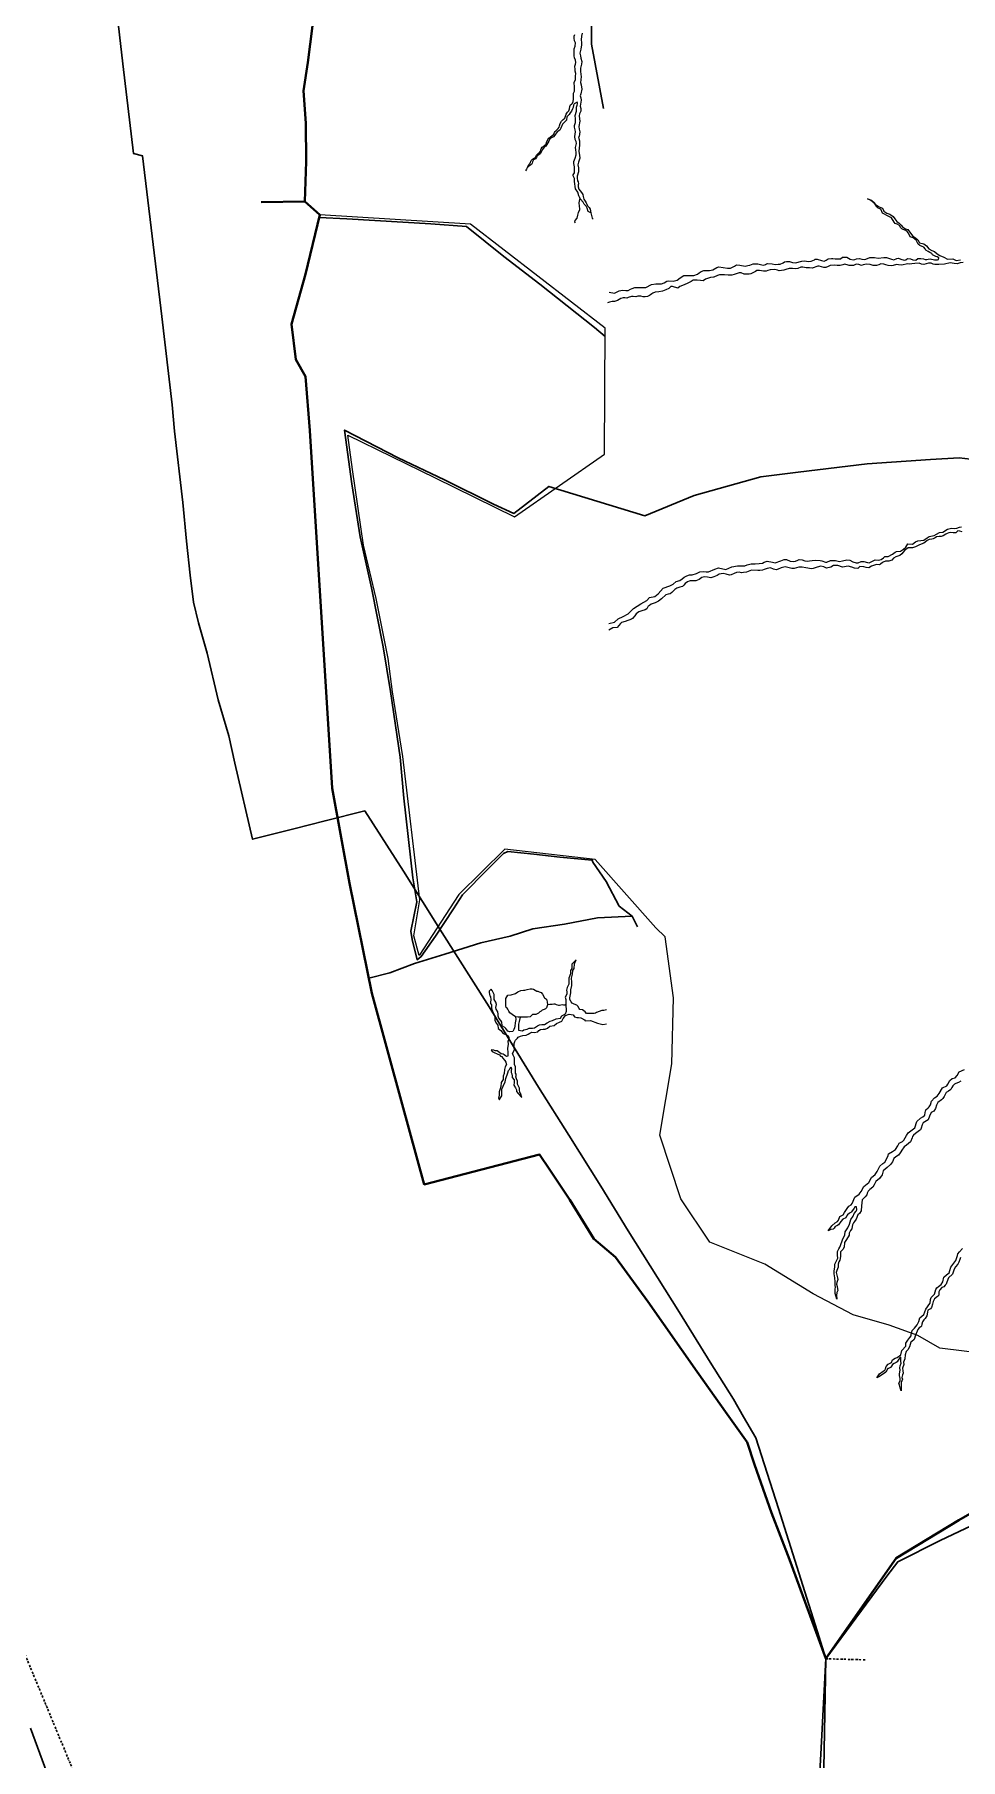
# Model space of a CAD drawing. Header units: inches. Extents: x 304037 to 460575, y 1453943 to 1639883.
# Drawn here: x 329611 to 331856, y 1597415 to 1601598 of the extents above; entities that cross this region are included whole.
import ezdxf

# ---------------------------------------------------------------- set-up
doc = ezdxf.new("R2010")
doc.units = ezdxf.units.IN
doc.header["$MEASUREMENT"] = 0
doc.linetypes.add('ACAD_ISO07W100', pattern=[3, 0, -3])
doc.linetypes.add('BORDER', pattern=[1.75, 0.5, -0.25, 0.5, -0.25, 0, -0.25])
doc.layers.add('FOOTPATH', color=150, linetype='ACAD_ISO07W100', lineweight=30)
doc.layers.add('VILL_BOUNDARY', color=6, linetype='BORDER', lineweight=30)
for name, color, linetype in [('NALA', 4, 'Continuous'), ('SURVEY_BND', 7, 'Continuous'), ('SURVEY_NO', 7, 'Continuous'), ('WATER_BODY', 4, 'Continuous')]:
    doc.layers.add(name, color=color, linetype=linetype)

# ---------------------------------------------------------------- blocks, each defined once
blk = doc.blocks.new('CHEPINAPI')
at = {"layer": 'VILL_BOUNDARY', "linetype": 'ByBlock'}
blk.add_lwpolyline([(-341.53, -37.61), (-341.64, -2.25), (-327.27, 18.05), (-324.69, 21.57), (-314.59, 26.92), (-302.59, 32.87)], dxfattribs=at)
blk = doc.blocks.new('KALUVOYA')
at = {"layer": 'VILL_BOUNDARY', "linetype": 'ByBlock'}
for points in [[(3.33, -181.28), (5.44, -199.8), (7.98, -220.93), (10.09, -221.46), (14.73, -259.33), (17.14, -280.14), (17.7, -286.38), (19.69, -303.21), (20.56, -312.33), (21.44, -320.28), (22.24, -326.65), (23.35, -331.52), (25.41, -338.72), (28.07, -349.71), (30.52, -358.18), (31.95, -364.57), (36.18, -382.54), (45.86, -380.08), (53.25, -378.17), (62.62, -375.85), (71.73, -390.01), (80.35, -403.68), (91.96, -421.98), (103.58, -440.91), (110.78, -452.23), (118.33, -464.23), (124.78, -474.78), (136.9, -494.01), (144.1, -505.71), (149.58, -514.42), (151.99, -518.6), (154.92, -523.5), (160.27, -540.18), (169.86, -570.52), (171.43, -575.55), (170.35, -596.57), (169.61, -609.38)], [(-11.65, -603.95), (-16.03, -592.01)]]:
    blk.add_lwpolyline(points, dxfattribs=at)
at = {"layer": 'VILL_BOUNDARY'}
blk.add_lwpolyline([(171.39, -575.57), (180.88, -575.82)], dxfattribs=at)
blk = doc.blocks.new('CHINTALAPALEM')
at = {"layer": 'VILL_BOUNDARY'}
blk.add_lwpolyline([(463.95, 18.4), (490.82, -54.83)], dxfattribs=at)
blk = doc.blocks.new('THOPUGUNTA')
at = {"layer": 'FOOTPATH', "linetype": 'ByBlock'}
for points in [[(-7281.8, -2416), (-7310.6, -2260), (-7311.1, -2158), (-7301.5, -2110.1), (-7275.2, -2075.5), (-7173.1, -2041.7), (-7098.3, -2012.9), (-7069, -1996.7), (-6987.8, -1855.7), (-6911.1, -1706.2), (-6870.8, -1628.8), (-6831.4, -1580.6), (-6820.7, -1565.2)], [(-7277.7, -2969.1), (-7303.6, -2947.2), (-7435.5, -2842.3), (-7523.2, -2775.5), (-7613.6, -2702.7), (-7700.3, -2696), (-7904.1, -2684.2), (-7970.7, -2680.7)], [(-7211.9, -4374.6), (-7242.9, -4350.4), (-7274.7, -4290.6), (-7307.2, -4244.2), (-7308.7, -4238.7), (-7387.3, -4231.4), (-7449.9, -4224.7), (-7513.2, -4217.7), (-7523.6, -4222.9), (-7561.6, -4260.6), (-7623.6, -4323.3), (-7644.9, -4357.4), (-7688.5, -4423.5), (-7723.2, -4472.8), (-7733.6, -4480.6), (-7745.6, -4431.2), (-7748.4, -4411.5), (-7733.7, -4340.3), (-7743.4, -4281.8), (-7765.3, -4088.5), (-7774.8, -3989.2), (-7798.1, -3830.3), (-7816.1, -3721.8), (-7844.3, -3578.4), (-7871.8, -3455.1), (-7892, -3326.5), (-7909.5, -3196.4), (-7779.1, -3263.7), (-7667.4, -3316.7), (-7547.8, -3376), (-7498.9, -3398.2), (-7413.6, -3332.9), (-7181.1, -3404.3), (-7061.2, -3354.7), (-6900.1, -3309.1), (-6809.1, -3297.8), (-6641.9, -3277.9), (-6488, -3267.2), (-6418.7, -3263.1), (-6267.6, -3281.2)], [(-7850.5, -4525.5), (-7799.1, -4512.4), (-7739.5, -4489.3), (-7666.5, -4467.3), (-7579.1, -4439.2), (-7507.3, -4423.1), (-7452.4, -4405.9), (-7375.7, -4394.1), (-7295.6, -4379.2), (-7211.9, -4374.6), (-7199.2, -4400.7)]]:
    blk.add_lwpolyline(points, dxfattribs=at)
at = {"layer": 'NALA', "linetype": 'ByBlock'}
for points in [[(-7465.6, -2559.4), (-7462.7, -2552.4), (-7458.9, -2548.7), (-7456.7, -2542.8), (-7455.6, -2540.7), (-7453.9, -2539.2), (-7451.4, -2538), (-7448.3, -2536.1), (-7446.5, -2534.9), (-7443.6, -2529.9), (-7442.5, -2527.7), (-7439, -2525.1), (-7436.1, -2522.4), (-7434.1, -2520.1), (-7432.3, -2513.8), (-7430.5, -2510.5), (-7428, -2508.2), (-7423.4, -2505.1), (-7420.8, -2502.7), (-7419.6, -2498.6), (-7416.3, -2491.7), (-7414.3, -2488.1), (-7410.2, -2485.3), (-7406.4, -2482.9), (-7401.9, -2479), (-7400.5, -2474.9), (-7398.9, -2471.9), (-7391.5, -2465), (-7389.1, -2461.8), (-7387.9, -2458.1), (-7386.4, -2453.1), (-7382.9, -2447.5), (-7379, -2442.7), (-7375.1, -2439.9), (-7372.3, -2430.3), (-7368.7, -2425.3), (-7365.7, -2422.4), (-7364.2, -2417.4), (-7362.9, -2411.5), (-7361.1, -2407.6), (-7358.5, -2405.3), (-7356.7, -2403.2), (-7355.3, -2399.1), (-7353.9, -2393.6), (-7353.8, -2388.2), (-7354.3, -2383.1), (-7353.9, -2379), (-7352, -2374.1), (-7351.9, -2369.5), (-7352, -2364.8), (-7352.4, -2353.6), (-7349.3, -2345.7), (-7349.4, -2338.2), (-7348.7, -2331.2), (-7350.1, -2325.5), (-7350.5, -2321.8), (-7350.6, -2313.5), (-7349, -2309.2), (-7348.8, -2304.7), (-7349.4, -2299.3), (-7351.7, -2293.9), (-7352.5, -2288.3), (-7352.9, -2277.5), (-7352.7, -2271.4), (-7350.3, -2264.9), (-7349.5, -2257.3), (-7351.5, -2252.2), (-7352.6, -2245.9), (-7352.5, -2241.3), (-7350.9, -2236.9)], [(-7332.9, -2234), (-7334.6, -2241), (-7335.7, -2249.8), (-7335, -2256.7), (-7334.5, -2262.3), (-7336.7, -2272.5), (-7338.1, -2278.7), (-7338.6, -2282.6), (-7337.5, -2288.3), (-7336.4, -2294), (-7334.3, -2302.8), (-7335.1, -2308.6), (-7337, -2318.5), (-7337.5, -2325.9), (-7336.6, -2334.2), (-7335.4, -2338.6), (-7336.3, -2346.7), (-7337.3, -2353.6), (-7335.5, -2359), (-7334, -2369.9), (-7336.5, -2380.7), (-7337.7, -2385.8), (-7336.3, -2390.6), (-7335.3, -2396.5), (-7338.1, -2410.7), (-7336.3, -2416.7), (-7336.3, -2422.6), (-7339.6, -2429.5), (-7340.5, -2434.1), (-7339.5, -2441.7), (-7338.6, -2447.5), (-7340.9, -2459.9), (-7340.1, -2466.6), (-7339, -2472.6), (-7340.6, -2484.3), (-7342.2, -2486.1), (-7339.7, -2494.5), (-7339.7, -2505.9), (-7340.5, -2511.8), (-7341.5, -2520.4), (-7339.8, -2529.9), (-7339.2, -2536.9), (-7342.3, -2546.9), (-7343.9, -2552.6), (-7342.2, -2560.5), (-7341.7, -2565.1), (-7342.2, -2569.9), (-7345.3, -2580.2), (-7345.3, -2585), (-7344.4, -2591.9), (-7342.6, -2594.4), (-7341.9, -2599.2), (-7342.6, -2601.4), (-7342.9, -2606.3), (-7341, -2611.6), (-7335.1, -2619.9), (-7331.8, -2625.2), (-7331, -2630.1), (-7328.9, -2636.6), (-7325.6, -2640.7), (-7323.2, -2645), (-7321.9, -2648.2), (-7320.4, -2652.7), (-7315.9, -2656.8), (-7313.7, -2660.1), (-7312, -2669.7), (-7310.2, -2675.9), (-7308.9, -2681.9), (-7306.4, -2684.8)], [(-7312, -2669.7), (-7318.7, -2666.5), (-7321.4, -2657.9), (-7323.8, -2653), (-7328, -2648.1), (-7330.8, -2643.9), (-7337.5, -2636.1), (-7341.5, -2628.1), (-7343.8, -2619.1), (-7349.4, -2611), (-7352, -2593), (-7352, -2586.2), (-7354.6, -2579.6), (-7354.6, -2577), (-7352, -2572.2), (-7351.9, -2565.4), (-7352, -2557.6), (-7353.4, -2549.7), (-7353.4, -2545.3), (-7350, -2537), (-7347.9, -2529.1), (-7347.9, -2523), (-7348.2, -2516.4), (-7349.1, -2511.1), (-7347.1, -2501), (-7348, -2496.7), (-7349.8, -2491.6), (-7350.9, -2484.4), (-7350.1, -2478.7), (-7349.4, -2472.7), (-7350.2, -2468.1), (-7352, -2461.7), (-7351.8, -2457.3), (-7349.6, -2450.3), (-7349.4, -2441.3), (-7350.3, -2433.3), (-7347.3, -2422.6), (-7346.9, -2416.7), (-7346.7, -2413), (-7345.2, -2408.7), (-7344.6, -2405.1), (-7344.5, -2402.6), (-7345.7, -2400.7), (-7352.3, -2405.1), (-7353.9, -2408.5), (-7355.1, -2413.8), (-7356.8, -2417.5), (-7359.4, -2422.5), (-7362, -2427.2), (-7364.5, -2430.8), (-7368.1, -2433.8), (-7370, -2436.7), (-7371.4, -2444.7), (-7376.8, -2450.5), (-7380.7, -2454.4), (-7384.6, -2464.1), (-7387.6, -2468.6), (-7393.9, -2473), (-7399.3, -2480.9), (-7402.3, -2484.7), (-7406.1, -2487), (-7411.5, -2490.3), (-7414.4, -2496), (-7421, -2507.8), (-7425.5, -2510.3), (-7429, -2515.5), (-7434.6, -2525.7), (-7439.1, -2529.2), (-7442, -2530.6), (-7444.2, -2535.5), (-7446.6, -2538.3), (-7451.1, -2540.8), (-7453.9, -2545.9), (-7454.6, -2548.9), (-7456, -2552.1), (-7460.2, -2554.3), (-7463.4, -2557.1), (-7466.2, -2560), (-7468.3, -2563.5), (-7471, -2567.4)], [(-7339, -2633.1), (-7340.9, -2645.3), (-7340.3, -2653.5), (-7339.3, -2659.4), (-7339.7, -2663), (-7342.7, -2668.9), (-7344.6, -2675.4), (-7346.1, -2682.6), (-7351, -2688.1), (-7351.8, -2691.5), (-7350.4, -2693.8)], [(-7267.4, -2861.6), (-7254.6, -2864), (-7246.4, -2860.5), (-7243, -2858.2), (-7235.1, -2857.2), (-7226.9, -2858), (-7221.9, -2857.5), (-7215.6, -2854.7), (-7211.7, -2853), (-7205.8, -2850.3), (-7200.5, -2850.1), (-7194, -2850.5), (-7179, -2850.2), (-7165.1, -2843.3), (-7154.5, -2841.5), (-7141.1, -2841.7), (-7134, -2838.7), (-7127.5, -2834.8), (-7123.4, -2833.9), (-7112.3, -2834.9), (-7103.1, -2832.7), (-7095.6, -2826.9), (-7086.8, -2821.3), (-7062, -2821), (-7053.8, -2818.4), (-7049.1, -2815.1), (-7044.3, -2811.9), (-7038, -2809), (-7032.9, -2809), (-7024.3, -2809.5), (-7016.5, -2807.2), (-7006.5, -2801.9), (-7001.9, -2800.4), (-6991.1, -2802.1), (-6980.9, -2803.6), (-6973.1, -2803.3), (-6968.4, -2801.1), (-6963.4, -2798.8), (-6958.7, -2795.5), (-6950.7, -2796.3), (-6938, -2798.8), (-6931.1, -2797), (-6926.1, -2796.4), (-6918.2, -2793), (-6914.4, -2792.6), (-6907.2, -2792.9), (-6897.6, -2795.4), (-6892.3, -2796), (-6888.6, -2794.7), (-6886, -2793.4), (-6883.3, -2792.4), (-6872.6, -2793.4), (-6865.1, -2795), (-6857.4, -2794.2), (-6852.9, -2793.5), (-6845.5, -2790.2), (-6842.8, -2788.3), (-6837.2, -2787.1), (-6830, -2787.1), (-6823, -2790.1), (-6815.6, -2790.4), (-6800.6, -2786.4), (-6794.6, -2785.5), (-6783.5, -2787.1), (-6777.7, -2786.3), (-6769.8, -2783.1), (-6768, -2781.9), (-6763.2, -2782), (-6752.9, -2785), (-6745.9, -2786.4), (-6741.5, -2784.1), (-6736.8, -2780.9), (-6728.7, -2780), (-6724.8, -2780), (-6719.3, -2780.7), (-6714.3, -2780.7), (-6706.3, -2780.5), (-6702, -2777.2), (-6691.1, -2777.1), (-6683.3, -2781.4), (-6675.8, -2783), (-6672, -2782.3), (-6668, -2780.7), (-6660.7, -2780), (-6655.1, -2781.4), (-6648.8, -2782.3), (-6644.8, -2782), (-6635.2, -2777.4), (-6624.5, -2777.3), (-6615.3, -2779.4), (-6601.3, -2777.4), (-6594.8, -2777.6), (-6587.6, -2780.3), (-6583, -2782), (-6577.4, -2783.4), (-6570.3, -2780.1), (-6565.6, -2779.6), (-6559.9, -2782), (-6552.4, -2784.1), (-6548.3, -2783.5), (-6543.8, -2780.1), (-6537, -2780.8), (-6531.2, -2783), (-6524.2, -2783.8), (-6519, -2780), (-6511.4, -2779.9), (-6505.4, -2780.7), (-6501.5, -2782.2), (-6497.2, -2782.1), (-6493.7, -2781.4), (-6488.8, -2780.8), (-6478.9, -2783.6), (-6471.4, -2783.4), (-6468.5, -2782.3), (-6468.5, -2782.3), (-6467.7, -2778.7), (-6471.8, -2776.2), (-6475.1, -2774.9), (-6483.2, -2770.9), (-6485.3, -2768.1), (-6489.5, -2765.4), (-6493.9, -2763.3), (-6499.6, -2759.5), (-6501.5, -2756.6), (-6504.8, -2752.6), (-6508.3, -2750.8), (-6513.8, -2748.4), (-6518, -2745), (-6523.4, -2735.6), (-6530.7, -2730.3), (-6537.2, -2727.7), (-6539.1, -2723.2), (-6542.3, -2717.9), (-6545, -2714.6), (-6548.2, -2712.5), (-6554.2, -2710.1), (-6557.5, -2708.3), (-6559.9, -2705.3), (-6563.2, -2699.9), (-6569.4, -2696.8), (-6573.7, -2695.2), (-6576.4, -2692), (-6583.1, -2681.6), (-6592.8, -2676.7), (-6601.7, -2672), (-6605.1, -2669.8), (-6609, -2660.6), (-6615.5, -2658), (-6618.6, -2655), (-6622.1, -2648.4), (-6625.7, -2644), (-6633.1, -2638.2), (-6640.7, -2635.7), (-6633.1, -2638.2), (-6625.7, -2644), (-6622.1, -2648.4), (-6612.9, -2654.8), (-6605, -2657.9), (-6601.3, -2665.5), (-6594.6, -2669.8), (-6586.7, -2672.5), (-6578.9, -2678.3), (-6574.8, -2683.7), (-6570, -2690.7), (-6564.2, -2694.4), (-6559.7, -2699), (-6556.6, -2703.4), (-6548.7, -2707.9), (-6543.2, -2709.8), (-6534.7, -2721.5), (-6531.1, -2725.9), (-6524.9, -2730.2), (-6518.8, -2735), (-6514.7, -2741.8), (-6504.8, -2744.8), (-6497.7, -2749.5), (-6492.3, -2757), (-6485.2, -2761), (-6478.3, -2763.4), (-6472.4, -2768.6), (-6465.7, -2773.1), (-6455.8, -2776.8), (-6446.7, -2781.8), (-6434.4, -2780.8), (-6425.7, -2784.8), (-6415.2, -2783.6)], [(-6408.8, -2789.8), (-6416.6, -2790.5), (-6424, -2792.6), (-6430.9, -2792), (-6440.8, -2790.2), (-6454.6, -2793.7), (-6468.2, -2794.2), (-6477.8, -2794.2), (-6481.8, -2793.4), (-6486.4, -2791.7), (-6493.4, -2791.5), (-6504.5, -2794.2), (-6510, -2793.6), (-6515.5, -2791), (-6526.2, -2791.9), (-6533.6, -2793), (-6540.2, -2793.7), (-6543.1, -2793), (-6558.7, -2796.1), (-6566.1, -2795.7), (-6570.6, -2794.7), (-6578.9, -2796.8), (-6583.7, -2798), (-6590.6, -2796.9), (-6596.5, -2795.5), (-6601.5, -2793.8), (-6609.1, -2793.3), (-6613.3, -2795.6), (-6619.3, -2796.8), (-6627, -2796.8), (-6634.5, -2794.2), (-6643.3, -2794.1), (-6651.3, -2795.7), (-6655.3, -2797.2), (-6662.3, -2794.6), (-6666.9, -2793.7), (-6670.2, -2794.6), (-6675, -2796.7), (-6680.6, -2797.3), (-6685.4, -2797.4), (-6690, -2795.7), (-6693.7, -2794.2), (-6696, -2794.1), (-6700.9, -2795.5), (-6707, -2797.2), (-6714.8, -2797.2), (-6720.3, -2795.9), (-6731.5, -2797.2), (-6736.6, -2799.3), (-6742.5, -2801.9), (-6746.6, -2801.5), (-6758.1, -2798.9), (-6761.8, -2799), (-6775.6, -2803.7), (-6781.9, -2802.9), (-6790.2, -2802.3), (-6798, -2801.4), (-6802.7, -2801.4), (-6810.4, -2804.5), (-6815.7, -2805.4), (-6823.1, -2804.7), (-6831.2, -2804.7), (-6839.5, -2806.4), (-6843.9, -2808), (-6855.4, -2809.9), (-6859, -2808.7), (-6865.8, -2806.9), (-6877, -2807.6), (-6882.6, -2809.4), (-6887.1, -2811), (-6893.5, -2810.9), (-6902.9, -2809.1), (-6909.6, -2809.1), (-6912.9, -2811.3), (-6916.3, -2813.4), (-6924.1, -2817.1), (-6928.2, -2817.9), (-6934.5, -2817.9), (-6940.5, -2817.7), (-6947.5, -2815.2), (-6952.6, -2815.1), (-6957.5, -2816.5), (-6964.2, -2819.1), (-6970, -2820.8), (-6978.8, -2820.7), (-6988.1, -2819.8), (-7000.2, -2819.5), (-7004.9, -2821.3), (-7013.6, -2825.5), (-7015, -2825.7), (-7021.5, -2826.5), (-7033.6, -2829.8), (-7039.9, -2833.9), (-7045.9, -2833.8), (-7054.5, -2832.7), (-7061, -2832.7), (-7063.7, -2832.9), (-7068.8, -2836), (-7077.1, -2839.8), (-7085.9, -2844.2), (-7095.9, -2848.1), (-7101.1, -2851.9), (-7113.8, -2848.2), (-7118.3, -2848.2), (-7123, -2852.9), (-7130.4, -2855.8), (-7138.2, -2859.1), (-7147.3, -2861.3), (-7155.8, -2862), (-7162.1, -2864.2), (-7164.5, -2865.8), (-7167.2, -2868), (-7170.1, -2869.7), (-7174.3, -2871.9), (-7180.1, -2873.4), (-7185.5, -2873.1), (-7190.6, -2871.3), (-7198, -2871.4), (-7203.3, -2872.7), (-7209.8, -2872.3), (-7213.4, -2871.9), (-7221.6, -2874.9), (-7224.7, -2876.6), (-7229.4, -2875.2), (-7233.3, -2875.2), (-7239.2, -2877), (-7247.5, -2881.9), (-7254.6, -2884.3), (-7260, -2884.3), (-7266.5, -2885.6), (-7271.4, -2887.5)], [(-7268.2, -3665.3), (-7255, -3662.3), (-7245.8, -3654), (-7234, -3648.1), (-7221.3, -3642.1), (-7208.8, -3628.4), (-7190.6, -3617.7), (-7176.5, -3609.3), (-7169.4, -3602.5), (-7156.9, -3599.3), (-7148.9, -3593.4), (-7136.9, -3579.4), (-7120.4, -3573.8), (-7112.3, -3569.5), (-7105, -3563.3), (-7096.3, -3560.7), (-7090.9, -3557.1), (-7085.7, -3553), (-7079.3, -3549.2), (-7072.5, -3547.3), (-7066.4, -3546.8), (-7055.7, -3543.7), (-7047.7, -3539.9), (-7039.9, -3539.1), (-7032.1, -3539.8), (-7026.4, -3539.8), (-7011.3, -3533.1), (-7002.6, -3530.4), (-6984.6, -3533.9), (-6970.1, -3527.6), (-6956.4, -3525.7), (-6945, -3525.4), (-6938.4, -3524.9), (-6933.2, -3523.2), (-6929.4, -3521.8), (-6923.3, -3520.8), (-6913.6, -3520.3), (-6903.4, -3519.5), (-6896.1, -3518.8), (-6891.4, -3516.4), (-6884.6, -3514), (-6871.5, -3516.3), (-6864.7, -3517.9), (-6851.2, -3513.3), (-6843.4, -3510), (-6837.5, -3510), (-6828.5, -3513.9), (-6821.2, -3515.1), (-6815.3, -3513.6), (-6810.1, -3511.5), (-6807, -3510.3), (-6799.5, -3511), (-6792.8, -3513), (-6786.7, -3514.2), (-6781.7, -3513.5), (-6775.1, -3512), (-6767.6, -3511.5), (-6755.7, -3512.2), (-6751.9, -3512.8), (-6743.2, -3516.3), (-6739.6, -3516.3), (-6739.6, -3516.3), (-6730.7, -3512.2), (-6718.9, -3512), (-6708.9, -3514.7), (-6701.4, -3513.3), (-6691, -3510.9), (-6683.9, -3511.5), (-6677, -3515.8), (-6668.7, -3517.8), (-6663.3, -3517.6), (-6656.2, -3514.5), (-6650.1, -3514.4), (-6641.3, -3517.5), (-6637.3, -3517.7), (-6627.1, -3512.9), (-6622.2, -3510.5), (-6613.9, -3511.2), (-6608, -3509.7), (-6602.6, -3505.5), (-6598.6, -3502.4), (-6590.6, -3502.3), (-6580.7, -3496.6), (-6574.1, -3492.3), (-6570.8, -3490.2), (-6560.6, -3489.7), (-6553.5, -3484.7), (-6548.4, -3479.9), (-6543.4, -3471.9), (-6531.9, -3472.9), (-6524.9, -3467.2), (-6518.7, -3464.4), (-6511.3, -3464.2), (-6504, -3463), (-6496.6, -3457), (-6491.4, -3454), (-6483.3, -3452.9), (-6479.6, -3452.1), (-6474, -3448.3), (-6466, -3444.4), (-6458.6, -3443.4), (-6446.8, -3436.2), (-6437.5, -3434.1), (-6430.5, -3434.7), (-6424.4, -3433.7), (-6418.1, -3431.2), (-6412.8, -3430.8)], [(-6415, -5202.8), (-6417.1, -5207.1), (-6419.6, -5214.1), (-6421.7, -5218.5), (-6427.6, -5225.4), (-6430.7, -5230.3), (-6434.4, -5242.7), (-6444.1, -5251.5), (-6448.6, -5262.2), (-6450.3, -5267.2), (-6452.5, -5269.9), (-6455.7, -5273.7), (-6460.4, -5275.4), (-6465.7, -5281.1), (-6467.5, -5285.9), (-6467.9, -5291), (-6468.6, -5295.3), (-6470.8, -5296.9), (-6478.1, -5302.7), (-6481.3, -5308.8), (-6483.3, -5315.6), (-6485.7, -5324), (-6488.1, -5326.8), (-6494.2, -5330.2), (-6495.3, -5334.6), (-6497, -5344.1), (-6501.2, -5350), (-6503.9, -5353.4), (-6505.8, -5356.1), (-6507.5, -5358.5), (-6509.4, -5363.7), (-6510.1, -5368.8), (-6511.9, -5370.6), (-6515.5, -5373.1), (-6519.1, -5376.8), (-6520.4, -5380.8), (-6524.1, -5390.7), (-6527.8, -5401.2), (-6533.2, -5405.8), (-6535.4, -5407.8), (-6539.4, -5419.2), (-6543.1, -5426.4), (-6547.4, -5430.3), (-6549.9, -5438.3), (-6550.3, -5447.9), (-6553.2, -5456), (-6552.9, -5462.2), (-6556, -5470.6), (-6555, -5477), (-6554.1, -5482.6), (-6556.3, -5486.8), (-6557.7, -5493.5), (-6556, -5497.7), (-6558.9, -5505.9), (-6559.2, -5514), (-6559.4, -5517.6), (-6559.1, -5525.6), (-6561.3, -5518.1), (-6563.4, -5512.2), (-6564.5, -5506.9), (-6561.6, -5501.2), (-6561.4, -5495.6), (-6563.2, -5488.7), (-6563.2, -5484.4), (-6561.9, -5475.9), (-6562.3, -5470.1), (-6561.3, -5465.4), (-6559.5, -5458.4), (-6559.8, -5454.6), (-6559.8, -5451), (-6559.9, -5443.9), (-6562.6, -5445.5), (-6566.5, -5451.1), (-6568.7, -5455.2), (-6571.2, -5456.9), (-6576.1, -5459.8), (-6580.2, -5461.9), (-6582.9, -5466), (-6584.9, -5468.9), (-6589.7, -5471.6), (-6591.2, -5471.6), (-6596.4, -5480.3), (-6604.5, -5486), (-6613.2, -5491.4), (-6618.5, -5494.1), (-6611.6, -5484.5), (-6602.9, -5478), (-6599.1, -5475.8), (-6597.4, -5472), (-6595.5, -5466.7), (-6590.4, -5461.4), (-6585.8, -5458.6), (-6582.9, -5457.1), (-6579.9, -5450.7), (-6573.6, -5446.5), (-6569.3, -5444.7), (-6559.7, -5438.7), (-6557.4, -5428.2), (-6548.1, -5417.2), (-6547.5, -5410.5), (-6542.8, -5402.6), (-6538, -5396.3), (-6535.3, -5392.3), (-6534.6, -5389.9), (-6532.2, -5379.6), (-6526.6, -5373.4), (-6520.6, -5365.6), (-6516.2, -5357.8), (-6513.8, -5349.1), (-6504.1, -5340.9), (-6502.1, -5334.3), (-6499.5, -5327.8), (-6495.6, -5322), (-6491.8, -5317.5), (-6489.1, -5312.8), (-6487.9, -5304.5), (-6486.6, -5299.7), (-6478.2, -5291.4), (-6477, -5285.8), (-6475.5, -5279.7), (-6473, -5275.8), (-6468.7, -5272.4), (-6462.4, -5268), (-6458, -5261.8), (-6455.4, -5250.3), (-6449.6, -5244.5), (-6442.7, -5239.7), (-6441.2, -5234.3), (-6438.5, -5226), (-6434, -5219.6), (-6426.6, -5209.3), (-6422.8, -5197.7), (-6422.1, -5193.8), (-6417.4, -5188.9), (-6410.5, -5180.3)], [(-6414.5, -4774.8), (-6420.5, -4778.4), (-6426.5, -4780.8), (-6430.2, -4781.9), (-6434.2, -4786.5), (-6436.2, -4790.3), (-6438.5, -4794.9), (-6444.7, -4799.3), (-6450.2, -4802), (-6454.9, -4811.8), (-6458.4, -4816.9), (-6461.6, -4820.3), (-6470.4, -4826.2), (-6473.2, -4833.4), (-6476.1, -4840.9), (-6480, -4847.8), (-6486.3, -4850.7), (-6490.4, -4859.9), (-6493.9, -4868.4), (-6505.7, -4875.7), (-6508.4, -4880.5), (-6511, -4889.1), (-6512.4, -4892.6), (-6514.8, -4894.1), (-6524.6, -4901.8), (-6529.6, -4905.9), (-6531.5, -4909.3), (-6532.9, -4911.9), (-6536.5, -4921.9), (-6546.1, -4929.9), (-6551.8, -4933.8), (-6553.5, -4936.4), (-6555.8, -4939.7), (-6561.7, -4948.6), (-6565.8, -4953.9), (-6572.1, -4958), (-6577.2, -4962.6), (-6580.3, -4970.2), (-6584.9, -4977.2), (-6593.6, -4984.5), (-6602.8, -4991.9), (-6605.4, -5002.2), (-6612.2, -5010.9), (-6620.3, -5018.5), (-6624.9, -5026), (-6628.2, -5031.8), (-6635.1, -5037.9), (-6639.2, -5041.3), (-6641.4, -5046.5), (-6642.9, -5050.2), (-6646.3, -5055.1), (-6653.6, -5062.9), (-6655.3, -5077), (-6656, -5089.2), (-6660.5, -5095.7), (-6664.3, -5098.6), (-6668.5, -5109.6), (-6672.1, -5115.2), (-6674.8, -5118.6), (-6677.5, -5123.3), (-6677.9, -5127.6), (-6678.9, -5133), (-6681.9, -5137.3), (-6685.7, -5143.4), (-6685.3, -5148), (-6691.5, -5158.8), (-6696.3, -5166.4), (-6697.2, -5177.3), (-6700.7, -5182.7), (-6706.1, -5188.4), (-6706.1, -5194.2), (-6706.1, -5199.8), (-6708.3, -5208.5), (-6710.8, -5212.8), (-6712.2, -5218.3), (-6712.3, -5223.3), (-6712.4, -5226.2), (-6715.1, -5233.7), (-6716.7, -5238.5), (-6713.5, -5251.5), (-6712.8, -5255.8), (-6714.9, -5263.4), (-6715.7, -5267.1), (-6714.6, -5272.8), (-6713.4, -5278.3), (-6713.1, -5282.5), (-6715, -5286.9), (-6715.7, -5294.3), (-6715.5, -5303.4), (-6719.4, -5289.8), (-6719.3, -5278.1), (-6718.8, -5275.1), (-6719.1, -5269.8), (-6719.6, -5265.2), (-6719.7, -5261.4), (-6719.8, -5251.8), (-6721.7, -5242.1), (-6721.7, -5235.6), (-6720.2, -5224.8), (-6720.3, -5218.3), (-6712.9, -5204.1), (-6713.5, -5196.5), (-6713.6, -5187.5), (-6710.4, -5181.6), (-6708.2, -5177.4), (-6706, -5173.2), (-6701.8, -5159.6), (-6695.6, -5147.4), (-6694.8, -5139.8), (-6688.7, -5130.3), (-6684.5, -5121.2), (-6681.5, -5109.9), (-6675.7, -5102.5), (-6672.9, -5096), (-6668.6, -5089.8), (-6667.1, -5086.9), (-6667.6, -5079.6), (-6671.3, -5079.8), (-6673.5, -5082.5), (-6680, -5091.4), (-6681.3, -5093.1), (-6684.3, -5095.1), (-6689.4, -5098.8), (-6691.5, -5101.8), (-6693.4, -5106.1), (-6700.6, -5109.4), (-6705.5, -5114.8), (-6711.2, -5123), (-6715.6, -5125.3), (-6719.2, -5127.4), (-6721.6, -5130.9), (-6723.8, -5133.6), (-6729.6, -5134.5), (-6736.5, -5137.8), (-6727.2, -5125.4), (-6719.4, -5118.7), (-6713.8, -5115), (-6711.2, -5112.2), (-6707.9, -5103.1), (-6700, -5098.7), (-6696.5, -5093.2), (-6690.3, -5083.6), (-6686.4, -5078.1), (-6680.5, -5074.8), (-6678.3, -5071.2), (-6671.3, -5056.2), (-6660.8, -5048.9), (-6655.9, -5042.1), (-6649.9, -5030.3), (-6637.8, -5020.9), (-6631.2, -5008.3), (-6622.3, -5001.1), (-6617.5, -4994.2), (-6610.7, -4981.1), (-6603.6, -4974.8), (-6598.9, -4971.1), (-6594.6, -4964.1), (-6590.5, -4955.1), (-6589.6, -4951), (-6579.9, -4945.1), (-6572.9, -4940.8), (-6567.6, -4931.8), (-6564.4, -4924.9), (-6555.9, -4920.8), (-6552.6, -4918), (-6546.3, -4906.4), (-6542.3, -4900), (-6526, -4888), (-6520.9, -4872.6), (-6512.7, -4864.6), (-6506.4, -4861.4), (-6502, -4857.5), (-6501, -4850.6), (-6499.6, -4844.1), (-6493.9, -4839.5), (-6491.6, -4837.4), (-6487.9, -4831.9), (-6485.8, -4823), (-6478.3, -4815), (-6471.9, -4811.2), (-6467.1, -4805), (-6459.2, -4790.8), (-6448.6, -4786.2), (-6445.8, -4782.2), (-6440.9, -4773.4), (-6435.4, -4768.6), (-6428.7, -4766.6), (-6423.5, -4761.1), (-6418.8, -4752.2), (-6406, -4746.2)], [(-6411.1, -3443.1), (-6417.1, -3441.4), (-6421.6, -3440.5), (-6426.5, -3445.1), (-6433.3, -3445.2), (-6440.8, -3444.7), (-6443.9, -3445), (-6447.7, -3446.7), (-6451, -3448.6), (-6457.4, -3452.7), (-6462.6, -3453.9), (-6467.5, -3454.3), (-6473.4, -3455), (-6477.1, -3457.5), (-6481.8, -3459.4), (-6485.3, -3460.6), (-6491.7, -3461.8), (-6496, -3463.8), (-6497.4, -3464.8), (-6504.4, -3470.7), (-6514.6, -3474.5), (-6524.4, -3478.9), (-6532.1, -3482), (-6542, -3481.9), (-6551.5, -3488), (-6557.5, -3496.4), (-6562.6, -3499.9), (-6572.6, -3503.4), (-6577.7, -3506.8), (-6582.2, -3511.5), (-6589.5, -3514.1), (-6597.3, -3514.2), (-6602.7, -3516), (-6605, -3516.9), (-6609.8, -3521.1), (-6612.7, -3522.7), (-6619.3, -3522.4), (-6631, -3526.2), (-6637.4, -3530), (-6644.3, -3529.2), (-6650.2, -3527.7), (-6659.4, -3527.1), (-6664.3, -3531.5), (-6672.2, -3531.1), (-6679.1, -3528.8), (-6688.3, -3526.1), (-6701.7, -3528.9), (-6713.2, -3524.7), (-6723.2, -3524.5), (-6730, -3528.6), (-6740.2, -3530.7), (-6746.6, -3527.9), (-6754.1, -3526.1), (-6762.8, -3528.4), (-6773.1, -3531.8), (-6776.7, -3532.4), (-6790.4, -3530.5), (-6799.6, -3528.7), (-6807.6, -3528.8), (-6813.3, -3530.5), (-6818.9, -3531.9), (-6824.3, -3531.9), (-6840.7, -3527.7), (-6850.4, -3529.8), (-6857.4, -3533.3), (-6862.6, -3534.6), (-6868.8, -3533.6), (-6876.2, -3530.5), (-6884.1, -3531.6), (-6891.3, -3534), (-6896.1, -3535.6), (-6902.2, -3536.3), (-6907.3, -3536.5), (-6922.5, -3535.8), (-6934.1, -3540.3), (-6941.6, -3541.6), (-6946.9, -3542.2), (-6952.2, -3540.3), (-6958.8, -3541.7), (-6964.4, -3543.7), (-6971.6, -3547.2), (-6975.8, -3547.9), (-6984.1, -3545.7), (-6991.5, -3544), (-7000.6, -3545.8), (-7005.4, -3549), (-7014, -3551.6), (-7020.8, -3554), (-7029.4, -3552.7), (-7036.8, -3551.6), (-7042.8, -3553.7), (-7049.4, -3558.5), (-7057, -3561.8), (-7070.8, -3561.9), (-7073.6, -3562.7), (-7077.2, -3564.5), (-7083.3, -3568), (-7086.1, -3571.8), (-7089.7, -3575.1), (-7096.5, -3576.9), (-7103.3, -3579.2), (-7108.4, -3582.6), (-7113.2, -3587.9), (-7115.3, -3590.3), (-7120, -3592.9), (-7124.6, -3594), (-7130.5, -3595.8), (-7140.9, -3605.3), (-7148.1, -3611), (-7156.1, -3615.2), (-7165.5, -3618.1), (-7169.8, -3621.1), (-7172.8, -3623.5), (-7176.1, -3629.9), (-7180.6, -3631.9), (-7188.5, -3634.3), (-7195.4, -3636.5), (-7199, -3639.2), (-7202, -3642.1), (-7205.3, -3646.4), (-7211.3, -3652.8), (-7213.7, -3654.9), (-7228.8, -3660.4), (-7237.4, -3662.8), (-7240.1, -3665.5), (-7248.2, -3674.5), (-7258.6, -3675.9), (-7268.3, -3681.7)], [(-7274.2, -4601.8), (-7280.6, -4603.7), (-7285.1, -4603.7), (-7298.2, -4608.8), (-7300.5, -4610.3), (-7303.8, -4611), (-7312.1, -4611.1), (-7316.7, -4611.1), (-7322.1, -4611.1), (-7325.8, -4606.8), (-7332.5, -4601.9), (-7338.3, -4601.2), (-7340.5, -4598.4), (-7343.6, -4593.3), (-7346.3, -4590.4), (-7352.7, -4588.1), (-7357.6, -4585.6), (-7359.6, -4582.7), (-7362.6, -4576.7), (-7362.6, -4572.9), (-7362.2, -4568.7), (-7360.1, -4560.9), (-7360.1, -4553.1), (-7358.2, -4542.7), (-7357.7, -4534.5), (-7358.8, -4524.8), (-7356.7, -4515.7), (-7355.7, -4506.2), (-7352.6, -4501.6), (-7351.8, -4490.2), (-7347.5, -4480.4), (-7357.9, -4491.1), (-7358.1, -4501.6), (-7361.3, -4506.4), (-7361.3, -4514.3), (-7365, -4525.2), (-7365.5, -4540.1), (-7369.5, -4548), (-7370.9, -4554), (-7369.8, -4558.2), (-7369.8, -4563.1), (-7371.4, -4565.6), (-7374.3, -4570.9), (-7372.9, -4577.2), (-7372.9, -4582.1), (-7372.9, -4586.5), (-7372.9, -4590.3), (-7372.9, -4590.3), (-7378, -4591), (-7381.4, -4590), (-7387.8, -4591.8), (-7389.8, -4591.8), (-7395, -4590), (-7398.5, -4588.6), (-7401.4, -4588.6), (-7405.9, -4589.2), (-7411.4, -4589.2), (-7417.4, -4589.8)], [(-7494.8, -4618.7), (-7493.6, -4625.3), (-7495.7, -4633.1), (-7496, -4641.4), (-7497.3, -4645.9), (-7499.1, -4649.6), (-7501.2, -4654.4), (-7508.4, -4655.7), (-7512.9, -4653.6), (-7517.8, -4647.3), (-7520.8, -4645.1), (-7525.9, -4641.7), (-7526.7, -4639.9), (-7527.7, -4632), (-7529.9, -4627.8), (-7535.2, -4622.1), (-7536.5, -4617.6), (-7536.5, -4612.7), (-7537.8, -4607.1), (-7541.5, -4600.3), (-7542.6, -4596), (-7540.6, -4589.4), (-7542.3, -4583.6), (-7546.2, -4576.9), (-7546.2, -4573.3), (-7546.2, -4568.9), (-7546.8, -4564.7), (-7548.2, -4561.7), (-7551.6, -4554.8), (-7553.7, -4551.9), (-7558.5, -4556.9), (-7558.2, -4560.1), (-7557.3, -4568.1), (-7555.6, -4570), (-7554.9, -4578.1), (-7555.1, -4583.2), (-7555.2, -4586.7), (-7553.2, -4589.5), (-7552.6, -4591.8), (-7552.6, -4596.7), (-7552.1, -4601.5), (-7548.4, -4611), (-7544.7, -4617.8), (-7544.5, -4626.7), (-7541.9, -4634), (-7537.8, -4639.3), (-7536.4, -4647.5), (-7530.5, -4652), (-7524.5, -4659.7), (-7517.9, -4661.7), (-7512.3, -4664.8), (-7510.5, -4668), (-7511.4, -4675.1), (-7513.4, -4678.3), (-7512.2, -4684.8), (-7512.9, -4691), (-7514.1, -4695), (-7514, -4698.8), (-7513.2, -4702.1), (-7513.2, -4706.7), (-7513.1, -4712.6), (-7513.2, -4714.5), (-7516.6, -4715.1), (-7519.3, -4713.8), (-7521.8, -4711.1), (-7524.7, -4709.6), (-7529.3, -4708.5), (-7535.6, -4703.5), (-7539.1, -4701.7), (-7543.8, -4701.1), (-7547.6, -4699.6), (-7553.9, -4699.3), (-7551.1, -4702.8), (-7546.6, -4705.8), (-7539, -4708.8), (-7533.5, -4710.8), (-7530.7, -4714), (-7529.2, -4714.9), (-7527.1, -4715.2), (-7526.4, -4718.6), (-7520.9, -4724.8), (-7518.5, -4728.5), (-7516.7, -4734.4), (-7519.8, -4740.3), (-7521.4, -4746.5), (-7522.1, -4756.6), (-7524.4, -4762.7), (-7524.2, -4770.6), (-7529.8, -4778.4), (-7530.3, -4787.8), (-7532.4, -4796), (-7534.2, -4800.6), (-7534.2, -4808.7), (-7536.3, -4816.3), (-7533.2, -4819.9), (-7532.7, -4817.8), (-7527.6, -4810.6), (-7527.6, -4804.3), (-7527.6, -4794.5), (-7524.8, -4787.4), (-7519.5, -4776.7), (-7518.3, -4768.4), (-7512.9, -4754.5), (-7511.7, -4749.1), (-7508.5, -4745.8), (-7505.9, -4740.3), (-7504.4, -4744.8), (-7505.3, -4749.8), (-7505.2, -4753.7), (-7503.3, -4757.2), (-7502.4, -4762.4), (-7502.4, -4765.7), (-7498.2, -4771.9), (-7498.3, -4778.4), (-7498.6, -4784.8), (-7494.8, -4791), (-7492.2, -4795.6), (-7492, -4800.2), (-7481.7, -4812.3), (-7479.2, -4814.2), (-7482.9, -4804.3), (-7484.4, -4802.1), (-7485, -4796), (-7485.1, -4791.6), (-7489.8, -4782.1), (-7490.1, -4774.8), (-7492.1, -4769.2), (-7493.7, -4764.5), (-7493.1, -4762), (-7493.3, -4757.9), (-7494.3, -4755.5), (-7494.6, -4747.4), (-7494.6, -4740), (-7497.3, -4734.7), (-7497.3, -4728.9), (-7497.3, -4722.8), (-7496.9, -4718.1), (-7500.5, -4712.1), (-7501.8, -4707.9), (-7497.1, -4698.8), (-7497.7, -4693.5), (-7498, -4687.6), (-7497.7, -4683.7), (-7496.5, -4679.1), (-7494.6, -4675.9), (-7489.9, -4670.9), (-7488.5, -4668.4), (-7482.7, -4666.2), (-7476.9, -4664.5), (-7468.9, -4663.6), (-7464.2, -4661.3), (-7459.9, -4658.6), (-7454.8, -4656.5), (-7449.7, -4656.6), (-7440.5, -4655), (-7438.1, -4651.7), (-7434.1, -4649.5), (-7427.2, -4649.2), (-7422.8, -4648.8), (-7417.1, -4646.8), (-7411.8, -4641.9), (-7401, -4639.9), (-7395.6, -4635.1), (-7387.8, -4632.1), (-7382, -4629.8), (-7378.7, -4623), (-7373.1, -4615.4), (-7364.3, -4612.4), (-7355.2, -4614), (-7351.4, -4618.8), (-7346, -4620.7), (-7341.9, -4620.5), (-7336.6, -4621), (-7334.8, -4622.4), (-7327.4, -4626.2), (-7325.4, -4628.6), (-7312.8, -4628.2), (-7295.7, -4634.5), (-7289.1, -4635.7), (-7283.1, -4637.3), (-7273.9, -4635.8)], [(-7483.3, -4619.7), (-7486.1, -4630), (-7487.2, -4636.7), (-7487.6, -4645.6), (-7487.6, -4651.1), (-7477.5, -4652.9), (-7474.1, -4650.1), (-7470.4, -4649.6), (-7466.3, -4649.1), (-7461.7, -4646.8), (-7453.7, -4646.1), (-7448.9, -4645.4), (-7443.9, -4642.4), (-7441.2, -4640.8), (-7436.6, -4638), (-7430.6, -4637.8), (-7424.7, -4637.7), (-7424.7, -4637.7), (-7418.1, -4633.8), (-7410.7, -4629.4), (-7404.6, -4628), (-7404.6, -4628), (-7395.9, -4623.9), (-7385.8, -4622), (-7382, -4616.2), (-7373.3, -4611.6), (-7371, -4605), (-7371.3, -4599.5), (-7372.9, -4588.4)]]:
    blk.add_lwpolyline(points, dxfattribs=at)
at = {"layer": 'SURVEY_BND', "linetype": 'ByBlock'}
blk.add_lwpolyline([(-6294.6, -5443.4), (-6465.8, -5421.9), (-6518.4, -5391.7), (-6588.6, -5366.5), (-6675.5, -5341.8), (-6772.8, -5290.2), (-6889.9, -5218.5), (-7023.4, -5165), (-7093.7, -5059.9), (-7144.6, -4906.1), (-7115.4, -4733.1), (-7111.4, -4572.9), (-7131.4, -4425.3), (-7154.2, -4403.2), (-7301.5, -4237.4), (-7520.5, -4212.4), (-7631.8, -4322.2), (-7728.7, -4469.9), (-7741.5, -4422.9), (-7726.8, -4335.5), (-7768.1, -3987.6), (-7793.3, -3830.9), (-7803.5, -3750.2), (-7832.4, -3604.8), (-7863.8, -3475), (-7890.4, -3291.6), (-7901.2, -3208.2), (-7689.5, -3312), (-7497.6, -3406.6), (-7278.7, -3254.2), (-7277.6, -2949.4), (-7604.1, -2697.1), (-7969.1, -2674.1)], dxfattribs=at)
at = {"layer": 'VILL_BOUNDARY', "linetype": 'ByBlock', "lineweight": 40}
for points in [[(-6306.7, -5774.7), (-6419.5, -5839.7), (-6571.2, -5931.6), (-6741.9, -6174.9), (-6830.4, -5935.1), (-6873.5, -5821.3), (-6915, -5704.6), (-6932.5, -5650.3), (-6981.5, -5582.7), (-7054.2, -5479.4), (-7173.3, -5309.2), (-7252.4, -5201.5), (-7304.3, -5157), (-7363.2, -5062.4), (-7411.2, -4990.1), (-7436.2, -4952.9), (-7716, -5025.3), (-7769.6, -4830.5), (-7843.2, -4561.5), (-7897.7, -4294.5), (-7939.1, -4064.2), (-7993.9, -3197.1), (-8004.4, -3066.1), (-8027.6, -3024.7), (-8038.1, -2939.5), (-8004.4, -2818.2), (-7969.1, -2674.1), (-8005.5, -2642.3), (-8002.2, -2545.3), (-8003.5, -2451.6), (-8008.8, -2373.2), (-7998.8, -2304.5), (-7987.1, -2215.7)], [(-8005.5, -2642.3), (-8111.7, -2643.3)]]:
    blk.add_lwpolyline(points, dxfattribs=at)
at = {"layer": 'WATER_BODY', "linetype": 'ByBlock'}
blk.add_lwpolyline([(-7445.3, -4613.1), (-7453.5, -4613.2), (-7459, -4618.7), (-7465.5, -4620.1), (-7473.5, -4620.1), (-7478, -4620), (-7488.6, -4619.4), (-7494.8, -4618.7), (-7502.5, -4613.4), (-7508.4, -4609.1), (-7511, -4605.5), (-7513.1, -4600.3), (-7514.8, -4597.9), (-7517.1, -4595.9), (-7518.1, -4592.3), (-7518.1, -4584.7), (-7518.1, -4579.8), (-7518.2, -4574.3), (-7513.3, -4566.3), (-7505, -4565.7), (-7494.8, -4562), (-7488.8, -4558.3), (-7481.6, -4555), (-7475.1, -4554.6), (-7471.8, -4554.6), (-7466.5, -4552.9), (-7459.3, -4551.3), (-7453.9, -4550.9), (-7450.8, -4551.9), (-7443.2, -4556.4), (-7440.6, -4557), (-7437, -4558), (-7432.2, -4559.9), (-7429.4, -4564.1), (-7424.2, -4573.2), (-7422.1, -4574.7), (-7419.9, -4576.3), (-7419.9, -4576.3), (-7417.5, -4582.6), (-7417.4, -4589.8), (-7419.7, -4596.7), (-7421.9, -4599.7), (-7425, -4601.2), (-7430.1, -4602.6), (-7432.7, -4604.8), (-7435.3, -4606.7), (-7438.7, -4610), (-7440.4, -4611.2), (-7445.3, -4613.1)], dxfattribs=at)

msp = doc.modelspace()

# ---------------------------------------------------------------- block references
at = {"xscale": 0.9999447887420897, "yscale": 0.9999447887420843, "zscale": 0.9999447887420891, "rotation": 359.995489292994}
msp.add_blockref('THOPUGUNTA', (338271.8, 1603834.2), dxfattribs=at)
at = {"layer": 'SURVEY_BND', "linetype": 'ByBlock', "xscale": 10.02859871034559, "yscale": 10.02859871041437, "zscale": 10.02859871035882, "rotation": 358.8092314755046}
msp.add_blockref('CHEPINAPI', (334955.4, 1597611.1), dxfattribs=at)
at = {"layer": 'SURVEY_NO', "linetype": 'ByBlock', "xscale": 10.28897121464032, "yscale": 10.28897121457703, "zscale": 10.28897121467575, "rotation": 359.9644961035237}
msp.add_blockref('KALUVOYA', (329769.8, 1603582.8), dxfattribs=at)
at = {"layer": 'WATER_BODY', "linetype": 'ByBlock', "xscale": 10.25705948536904, "yscale": 10.25705948523682, "zscale": 10.2570594853704, "rotation": 2.390673287726939}
msp.add_blockref('CHINTALAPALEM', (324761.6, 1597474), dxfattribs=at)

doc.saveas('drawing.dxf')
